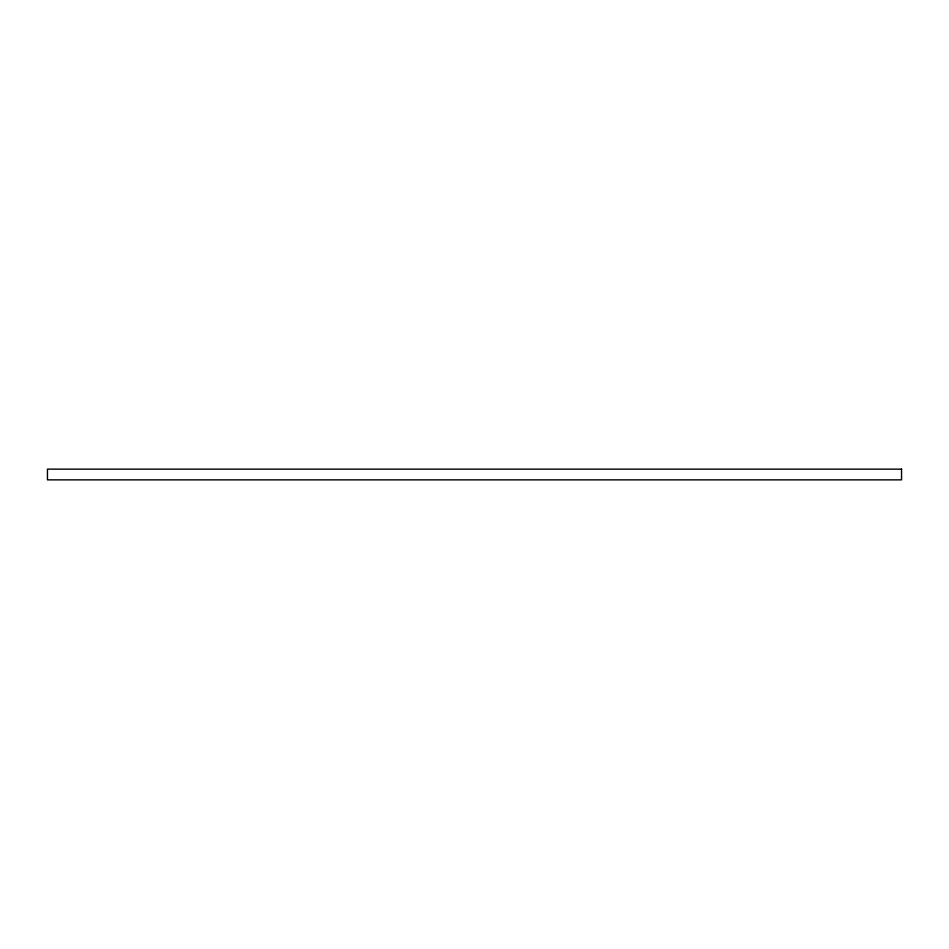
<?xml version="1.0" encoding="UTF-8"?>
<svg xmlns="http://www.w3.org/2000/svg" width="949" height="949" viewBox="0 0 949 949"><rect width="100%" height="100%" fill="white"/><g stroke="black" fill="none" stroke-linecap="round" stroke-linejoin="round"><path stroke-width="1.42" d="M901.55 469.138L47.45 469.138L47.45 479.862L901.55 479.862L901.55 469.138"/></g></svg>
